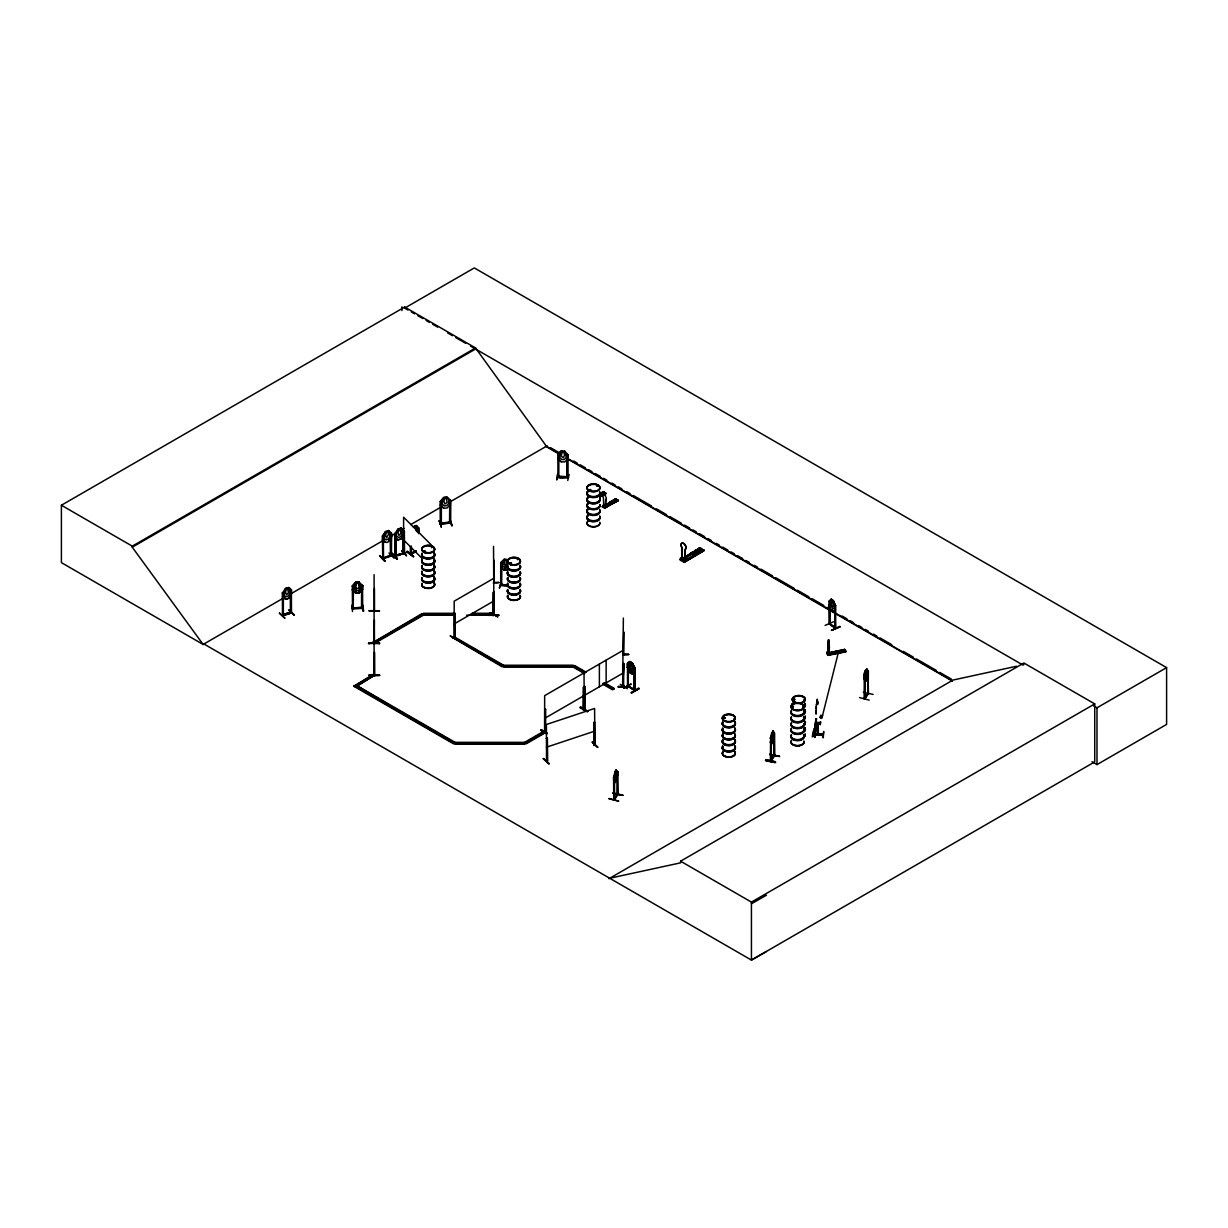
<?xml version="1.0" encoding="UTF-8"?>
<svg xmlns="http://www.w3.org/2000/svg" width="1228" height="1228" viewBox="0 0 1228 1228"><rect width="100%" height="100%" fill="white"/><g stroke="black" fill="none" stroke-linecap="round" stroke-linejoin="round"><path stroke-width="1.5" d="M816.175 710.321L816.083 714.128L816.42 704.212M817.863 723.031L818.293 734.881L817.909 722.356M829.422 646.588L829.007 653.849L827.334 652.667L828.562 652.252M770.616 737.921L770.416 761.222L774.607 754.959M817.863 723.092L818.508 724.013M605.358 506.688L605.788 499.52A2.318 1.335 60 0 0 605.45 496.342L605.343 493.763L603.946 492.873M605.45 506.627L605.788 499.52M812.736 734.528L823.113 735.188M683.551 557.942L681.847 558.356L681.693 547.304A3.484 2.026 59.5 0 1 681.693 543.283A3.484 2.026 59.5 0 1 685.209 545.278A3.484 2.026 59.5 0 1 685.209 549.284L684.687 559.953L685.362 549.192A3.484 2.026 59.5 0 0 685.362 545.186A3.484 2.026 59.5 0 0 681.847 543.19A3.484 2.026 59.5 0 0 681.847 547.212L682.139 558.633L684.84 559.861M829.253 601.121L830.113 601.428M827.442 652.252L828.04 655L845.862 651.592L844.71 649.366L826.828 653.235M827.795 654.11L827.964 652.636M828.24 642.305L827.933 652.221M829.36 646.281L829.161 644.132M816.113 708.679L816.252 706.392M627.677 686.329L635.029 690.52L635.029 667.802L634.109 667.571L634.861 667.971M390.458 533.244L390.596 556.207L390.458 533.244L391.272 532.983L391.64 536.743L388.616 541.364C385.792 545.6 378.101 535.208 385.546 542.208M403.26 530.956L404.012 530.757L400.942 528.117L397.872 529.13L394.909 533.796M411.257 552.892L410.551 554.288L416.307 551.74M411.472 553.107L410.367 553.214L416.307 551.157M814.931 734.19L815.346 728.833M449.816 500.333L450.63 500.272L450.492 523.036L449.586 523.189L449.724 500.164M361.846 585.649L362.69 585.695L361.569 585.464L361.554 608.459L362.536 607.307M816.513 704.734L817.265 699.177L817.679 702.846L817.817 702.017C817.449 710.244 817.664 695.447 816.681 703.122M837.235 651.423L838.187 652.191L838.279 651.208M865.832 670.703L865.832 676.751L866.676 674.141L865.94 670.718M814.149 734.098L814.855 729.846L814.149 735.035M682.968 557.466C684.733 557.85 680.466 558.218 682.86 558.341M681.985 558.648L682.645 558.387M866.799 668.922L865.387 670.795L864.773 675.308L865.617 678.93C871.711 661.063 859.523 673.128 865.494 681.617L866.784 679.667L867.95 670.718L868.442 693.636L864.604 699.085L868.165 693.206M609.027 798.829L618.743 801.147L609.027 798.507M765.52 760.439C774.73 759.671 782.727 765.259 765.52 760.439L775.221 762.634M765.704 760.071L775.39 762.358M765.735 759.687L775.405 761.959M859.508 697.55L869.178 700.144M558.878 454.237L557.681 454.391L561.165 450.922L564.68 451.106L568.134 454.959L568.134 458.566L564.665 461.974L561.15 461.789L557.696 457.937L561.15 461.789M556.683 479.948L557.712 473.885M562.317 451.597L563.452 451.658L564.619 454.805L563.452 457.722L561.211 456.202L562.332 451.536M558.878 477.139L557.804 476.019L558.878 476.31M558.924 476.111L568.119 476.817M564.68 451.106L566.308 457.599L564.051 459.61L561.779 459.487L559.492 457.23L561.211 451.014L557.804 454.437L558.832 454.191L558.817 477.185M567.183 454.928L567.167 477.661L566.998 454.636L568.042 454.713L567.183 454.636M566.968 476.986L568.011 476.817M569.193 474.53L567.735 480.47M827.38 652.575L827.611 652.252M813.304 730.89L812.276 736.877M816.635 718.641L814.578 729.294L816.129 718.687M816.635 726.961C814.809 725.472 813.75 751.413 816.129 726.761C817.28 698.195 811.355 760.823 816.113 726.347M818.186 722.371L818.385 734.804M818.539 724.121L818.631 723.338M820.058 723.261C821.21 718.718 819.751 727.559 820.335 723.277M820.058 724.566L820.58 721.803M822.745 737.475L823.712 731.474L823.251 737.813M692.653 553.168L692.976 554.043M694.91 553.736L693.774 552.661L692.776 553.905M374.509 611.651L374.448 588.458M373.972 642.827C373.757 645.943 374.463 638.284 374.555 643.856L374.095 620.585M374.095 674.663L374.095 675.492L374.095 574.658M498.936 582.625C493.595 584.328 493.625 580.43 493.426 583.346M494.009 583.346L493.902 560.137M622.888 686.483L623.824 685.347L622.703 686.191M623.763 686.713L623.793 685.838M423.737 551.51L424.581 550.881M424.397 550.881L424.903 551.863M431.611 547.55L432.594 547.304M431.504 547.212L432.302 546.997L431.535 547.473M510.863 563.606L509.896 563.452L510.694 562.854M517.495 559.615L517.924 558.878M517.341 559.385L518.354 559.339M589.118 489.803L590.254 490.663L590.177 489.604M589.394 489.726L590.699 489.68M589.363 490.11L590.346 490.172M590.146 489.465L590.975 490.248M597.775 485.874L597.008 485.536M597.821 485.981L596.716 485.812L597.422 486.211M612.235 502.712L610.945 502.283M828.117 642.505L828.393 652.544M773.793 733.147L773.855 756.248L774.285 755.435M617.469 775.236L615.013 782.589L613.662 780.732L613.616 777.217L615.013 771.783L614.307 778.966L615.136 779.903L616.84 775.313L616.195 769.987L617.469 771.691L617.623 775.221L616.226 780.67M771.691 733.024L770.294 738.473L770.708 737.583M774.3 736.462L773.011 741.942M864.19 676.275L865.402 670.856M868.089 674.264L865.494 681.617M822.146 717.06L838.524 651.899M816.528 727.605L816.221 718.687L816.129 727.697M831.878 600.17L831.202 604.314L832.553 606.755L833.259 604.314L831.97 600.139M500.686 566.231L504.125 570.145L507.578 570.283M505.291 559.999L506.412 560.091L507.563 563.268L506.412 566.154L504.186 564.558L505.307 559.937M501.009 582.133L499.366 588.135L501.454 582.103M507.64 570.391L504.201 569.992M507.578 559.768L504.14 559.262L500.702 562.562L500.702 585.311M500.978 584.267L508.269 585.403M501.623 585.434L501.884 562.685M604.329 505.445L603.485 505.89L604.299 505.107M386.574 531.785L385.623 535.178L386.574 537.849L388.57 534.195L387.572 531.463L386.528 531.724M547.396 738.228L546.399 738.32L547.396 738.228L547.442 760.992L546.322 761.007L547.488 760.316M594.874 745.12C591.696 746.148 596.286 742.986 593.922 744.644M593.692 745.273L594.475 744.982M457.89 639.911L450.123 635.889L457.952 639.941M546.537 733.791L540.642 730.322M547.243 733.715L540.965 729.724L546.951 733.07M587.736 711.273L580.322 707.006L587.982 711.442M283.407 592.817L283.315 615.55L283.223 614.414L291.159 611.774M291.481 611.928L290.453 612.005M383.504 557.758L390.366 555.409M391.532 555.071L390.55 555.348M391.532 555.9L382.614 558.832L391.379 554.841M395.738 556.238L395.907 533.474L394.802 533.551L395.892 533.198L390.903 536.053M614.476 798.737L613.693 799.106L614.553 799.52L614.461 776.787L613.77 777.201M617.131 794.961L617.162 771.829M617.914 794.593L614.077 800.057L613.985 776.418M864.451 697.657L865.019 698.548L864.589 675.738L864.205 699.024L867.904 693.513M504.125 570.145L507.624 559.646L504.125 559.339L502.482 565.525L504.754 567.873L507.01 568.073M407.266 551.341L413.621 556.591L407.236 551.372M407.205 551.771L413.621 556.591M399.146 555.041L408.156 551.955M493.242 615.504L493.886 591.727L493.856 615.182L493.057 615.566L493.61 614.123M623.317 686.252L622.627 687.158L623.364 618.068M355.752 585.986L356.857 582.793M279.616 613.064L284.957 618.298L279.293 613.171M379.744 556.115L385.039 561.38L379.82 555.685M384.978 560.966L379.774 555.716L384.917 561.365M391.686 553.92L392.192 553.306L397.411 559.001L391.686 553.92L397.35 558.894M392.131 553.367L397.365 558.556M396.905 559.139L391.732 553.874M864.466 675.415L864.681 698.993M722.985 718.18L724.643 717.95M724.689 717.843L723.584 717.827M724.934 718.288L724.198 717.474M734.482 718.273L733.899 718.933L734.789 718.687M792.904 699.392L793.426 699.392M793.196 699.315L794.731 699.776M792.582 706.131L793.135 706.806L791.692 706.867M793.073 706.775L792.567 706.269M793.088 706.161L793.319 707.221L791.83 706.898M804.678 700.129L804.202 699.883M803.035 707.067L803.496 707.282M825.124 625.39L833.444 621.798M617.991 794.547L617.469 771.691M443.83 497.601L442.141 504.033L444.398 505.921L446.639 505.675L448.849 503.265L448.849 500.564L447.176 497.217L443.753 497.447L440.361 501.515L443.799 497.54L447.176 497.217L450.661 500.333M631.146 684.149L623.839 688.079M439.256 521.025L441.282 526.935M439.256 520.703L441.343 527.042L439.317 520.657M627.539 686.59L627.508 663.811C628.936 664.747 626.004 662.736 629.841 661.524L632.359 662.951L634.769 668.017L634.845 690.719L628.015 686.084M627.416 686.513L627.431 685.654M351.883 605.189L352.482 611.513M441.435 523.036L440.299 523.159L450.492 522.207M450.492 522.79L440.484 523.895M449.402 522.115C450.338 524.617 448.312 521.255 450.538 521.992M455.174 637.501L455.097 614.752L454.191 614.998L455.097 614.752M493.288 614.691L493.994 614.507M544.91 731.535L545.677 731.09L545.739 732.517L526.06 743.876L524.617 743.047L455.066 743.047L391.118 706.131M584.344 708.802L583.684 710.014L585.004 708.418M584.021 686.728L584.282 709.677L584.021 672.913M403.797 552.754C401.31 551.879 406.545 554.074 403.598 553.751L403.598 517.218L431.427 545.048M403.951 530.711L404.442 554.166L403.766 553.552M816.574 727.636L816.021 726.93M383.52 535.869L382.491 536.114L385.5 531.509L388.616 530.542L391.64 533.152L391.425 555.962M282.471 593.093L285.433 588.427L288.549 587.46L289.977 593.324L288.012 596.117L286.032 596.777L284.052 595.304L285.541 588.565C293.968 584.175 292.893 599.602 285.479 599.295L282.471 596.701M291.512 593.615L288.549 598.266L285.479 599.126M382.645 539.721L382.645 536.175L385.561 531.571L384.118 538.386L386.114 539.859L388.094 539.199L390.043 536.406L388.616 530.542M388.616 541.364L391.471 536.697M403.905 534.364L400.988 538.969L404.012 534.364M614.461 776.787L613.616 777.217L613.739 799.981L617.515 794.255M617.899 771.813L617.224 772.228L616.226 769.864L614.936 771.813L616.303 770.002M616.303 780.624L614.906 782.558L613.724 780.854M622.811 795.207L613.125 792.966M617.177 794.424L614.461 798.676M774.377 756.233L774.193 732.84L772.903 731.105L771.721 733.085M773.011 731.12L770.984 737.506L770.754 761.299L774.668 755.788L774.592 733.055L772.903 731.105M771.598 743.8L772.995 741.865L771.691 743.83L770.294 742.065L771.691 743.83M779.504 756.448L769.818 754.207M770.846 760.009L773.855 755.665M868.38 670.841L868.165 694.035M867.689 671.271L866.676 669.014M864.926 675.814L864.082 676.26M863.407 692.346L873.123 694.419M423.936 551.142L425.625 551.802M425.287 551.71L424.75 550.819M509.896 563.053L510.188 563.852M590.3 490.125L589.455 489.926M610.823 502.221L611.283 503.035M830.205 623.348C826.045 621.368 838.632 630.424 835.04 627.354M829.192 623.793L835.454 628.613L834.779 605.481M829.667 624.269L830.113 605.22M359.159 587.444L356.872 588.918L355.752 587.567M353.388 607.891L361.554 607.338M362.552 585.464L362.674 608.382L352.375 608.781L352.451 607.63L353.403 608.489M440.361 505.107L443.769 508.331L447.238 507.931L450.522 503.848M632.251 668.201L630.609 668.661C629.442 667.71 629.319 661.524 631.422 663.074L632.251 666.62M723.031 717.889L723.875 717.459M793.395 699.239L794.47 699.3L792.981 699.684M802.698 706.929L803.158 707.635M352.329 586.109L355.675 582.287L359.205 582.164L362.69 585.695M353.203 608.735L353.434 585.909L352.375 586.002L355.736 582.379L359.221 582.226L359.221 593.032L355.675 593.093L352.206 589.609L355.736 593.063L359.159 592.878L362.567 589.21L362.69 585.633M362.69 589.302L359.159 592.878M441.374 523.266L441.374 524.095M450.476 523.067L440.407 524.218L440.407 501.254L441.374 501.116L440.468 501.454L440.606 524.233L441.451 524.11M614.077 798.599L614.2 799.95M770.662 760.7L770.831 760.408M403.598 553.813L404.442 553.567M394.756 556.223L403.598 553.275L404.472 554.135L404.38 531.386L400.881 528.224M829.238 623.931L829.069 601.06L831.264 599.034L833.351 600.738L835.685 605.711L835.685 628.429L829.545 623.717L829.545 604.79M829.238 604.652C829.146 607.046 832.952 614.599 835.316 609.426M833.29 611.513L835.47 609.472M604.053 492.827L603.808 495.391A2.318 1.335 60 0 0 603.47 498.184L603.716 505.844L606.248 507.256L606.248 506.258L603.286 505.245M454.099 636.871L454.56 637.01M455.174 636.841L454.222 637.639M493.748 615.197L492.796 615.428L493.61 614.952M545.078 732.302L545.585 709.201L544.664 709.446L545.585 709.201M583.392 708.94L584.758 708.188M583.285 709.876L583.361 687.112L584.681 686.345L583.622 687.266L583.392 709.769M584.896 709.277L584.942 686.483M622.749 687.051L622.703 664.394L623.732 663.458L622.888 687.312L623.624 664.148M623.594 686.943L623.732 663.458M829.836 653.649C825.554 655.046 830.604 652.068 829.836 654.647L828.716 651.761L826.904 652.114L827.104 653.48M827.81 654.631L828.117 655.368L827.81 654.631L845.631 651.086L845.938 651.822L828.102 655.338M827.165 653.818L845.017 650.303L844.71 649.366M844.864 650.072L826.966 653.48M627.354 663.857L629.887 661.646L628.567 667.234L631.852 671.24L633.464 669.997L632.328 663.028L629.764 661.57L629.764 672.376C631.99 677.073 637.793 667.694 632.282 673.804L632.359 662.951M291.251 612.557C288.058 615.811 280.398 614.154 283.023 615.274M391.379 555.67L382.43 558.648L383.336 557.512M402.968 552.984L402.907 553.536M868.073 694.05L867.981 670.626L866.692 668.892M557.758 476.878L568.15 477.431M566.998 476.541C572.724 477.523 555.563 479.964 557.988 476.019M352.236 608.52L362.521 608.167M362.536 607.584L352.298 607.937M692.776 553.229L694.342 552.984M694.787 553.659L693.206 553.905M545.585 732.011L544.296 730.982L524.617 742.341L455.066 742.341L356.688 685.546L387.833 704.243M500.917 584.543L508.331 585.188M510.326 562.854L511.216 563.13L510.51 563.667M509.605 563.575L511.324 563.713M612.035 502.759L610.945 502.759M410.474 554.028L410.428 546.506M411.334 553.981L411.395 546.353M723.154 717.751L724.397 717.659M804.509 700.267L803.68 700.037M603.163 491.875L601.996 492.551M600.999 494.07L604.022 492.367L603.163 491.906M605.189 493.057L599.279 496.48M602.441 506.75L603.976 504.954L604.161 507.271L603.409 506.842M605.082 508.361L602.426 506.611L603.101 507.225L615.75 498.721L614.399 499.704M615.596 499.09L602.227 506.734M616.042 499.32L603.04 507.21M617.546 500.18L604.253 507.916L618.405 500.671L615.75 498.721M617.607 500.226L618.375 500.671M685.27 556.944L700.052 547.719L704.089 550.604L684.272 562.27L704.074 550.62M680.496 560.137L681.294 560.597L680.527 560.183L698.701 549.484M680.327 559.861L681.049 560.275M683.351 561.549L703.828 550.298L703.107 549.883M683.735 561.933L684.042 560.29L686.038 559.108L683.75 560.121L683.75 561.303L680.588 559.523L682.599 557.159M703.506 550.282L700.052 548.01L684.948 556.929M684.334 562.27L680.312 559.661L680.312 558.187L682.308 557.005M683.443 557.665L682.108 558.203M696.644 554.028C695.278 557.328 687.711 553.045 692.914 551.925L696.644 554.319L692.914 551.925M700.436 551.802C699.07 555.087 691.502 550.804 696.706 549.683L700.436 552.093L696.706 549.683M703.782 549.822C702.416 553.122 694.848 548.839 700.052 547.719M680.312 559.661L682.553 558.126M680.726 560.26L700.774 548.425M681.786 559.999L681.601 557.619L682.921 558.157L682.921 560.643L681.786 559.999L681.786 557.512M681.218 560.551L699.423 549.883M683.014 561.534L703.276 550.159M683.796 562.01L703.798 550.098M629.764 672.376L627.354 667.326L629.764 672.376L632.359 673.758M492.796 615.428L492.873 592.663L493.886 591.727M490.125 612.787L497.862 616.901L490.432 612.665M635.029 667.802L632.251 663.074M580.921 707.113L579.954 707.681L587.383 711.918M620.263 684.395L627.339 688.724M545.416 731.734L544.587 732.21L544.664 695.647L623.364 650.195M583.361 709.738L585.019 709.155M628.506 685.976L634.845 689.89M634.032 689.645L628.506 686.206M638.698 688.094C615.735 701.94 654.678 679.713 631.729 692.991M631.315 692.776L638.713 688.463M204.032 644.04L203.234 644.516L61.4 562.624L61.4 505.245L404.687 307.046L475.558 347.954L546.429 446.255L559.676 453.899M404.687 307.046L404.687 308.105L474.3 267.919L1166.6 667.618L1166.6 724.413L1096.988 764.599L1092.014 761.713M61.4 505.245L132.271 546.153L475.558 347.954M766.456 951.516L751.429 960.081L203.94 643.994L203.127 644.454L132.271 547.212L475.558 349.013M203.127 644.454L285.003 597.176M289.977 594.321L384.272 539.875M400.819 530.312L404.135 528.408M410.751 524.586L442.187 506.427M450.461 501.653L547.227 445.795M601.091 492.873L603.547 494.485L601.091 492.873L599.74 493.656L602.196 495.068M599.74 493.84L603.961 492.351L599.356 494.7L603.823 492.044M599.218 496.434L605.343 492.904M599.556 496.634L605.818 493.18L600.078 496.941M599.924 496.726L605.972 493.518M604.514 505.261L603.409 505.184L603.286 506.903M609.579 502.482L610.93 501.5L613.401 503.112L610.93 501.5M612.143 501.009L613.493 500.026L615.949 501.638L613.493 500.026M602.61 506.964L616.226 499.197M618.221 500.333L604.698 508.146L606.248 506.258M617.745 500.057L604.729 508.192M455.342 615.182L423.384 615.182L374.202 643.579L372.759 642.751L421.956 613.647L423.384 614.476L455.342 614.476M372.759 642.751L412.117 620.033M415.386 618.144L420.314 615.305M423.384 614.476L374.202 642.873L372.759 642.044M493.533 578.465L454.191 601.183L454.114 637.762M454.191 623.901L493.533 601.183M455.066 743.047L453.623 743.876L353.817 686.252L373.496 674.187L374.924 675.016L356.887 686.145M353.817 686.252L373.496 674.893L374.924 675.722M374.924 675.016L355.26 687.081M573.215 665.914L503.649 665.914L502.145 666.789L452.963 637.685L454.391 636.856L503.587 665.254L573.215 665.208L573.215 667.096L584.697 673.711M452.963 638.391L454.391 637.562M452.963 637.685L502.145 666.083L503.587 665.254L503.649 667.096L573.215 667.096L574.658 666.267L582.855 670.995M503.649 666.374L573.215 666.374L574.658 665.545L586.124 672.176M353.817 685.546L453.623 743.17L455.066 742.341L455.066 744.229L524.617 744.229L524.617 742.341L526.06 743.17L545.739 731.811L545.339 709.063M544.664 718.365L623.364 672.929M602.733 683.413L614 688.985L612.572 689.814L602.733 684.134M524.617 743.047L531.187 739.271M534.456 737.368L544.296 731.688L545.739 732.517M608.904 878.726L953.005 680.051L1016.4 666.267M609.702 878.25L680.573 862.839L680.573 861.196L1023.86 662.997L1094.731 703.905L1094.731 761.882L751.429 960.081L751.429 902.104L1094.731 703.905M1023.86 664.64L1023.062 665.115L470.616 346.158M1093.703 705.9L1096.988 707.804L1166.6 667.618M751.429 903.762L766.456 895.197M383.351 535.638L383.336 558.341M394.817 555.409L402.922 553.214L394.94 555.67M837.511 651.239L838.187 652.037M454.59 637.854L454.437 615.136M584.528 709.063L584.681 686.345M611.882 502.989L611.882 502.221M511.17 563.821L510.326 563.652M418.763 533.627L418.871 527.871L416.108 525.492L413.406 526.858M413.345 526.797L416.169 525.538M414.296 526.919L415.202 526.52L417.474 532.2M417.796 531.893L417.796 528.117C416.108 524.141 416.016 524.724 417.474 531.294M416.092 550.988L411.472 553.291M833.351 600.738L834.272 607.799L832.922 608.904L830.174 604.636L831.202 599.187L833.382 600.661L835.378 605.911M829.882 623.732L835.286 627.708M839.814 626.341L831.433 630.363L840.105 626.955M839.86 626.74L831.51 630.363M545.048 732.287L544.925 709.584M418.119 528.009L418.011 532.062M723.123 718.226L724.904 717.904M404.38 531.386L402.83 530.864L402.738 553.613M593.784 722.524L593.922 745.473L593.784 722.524L594.598 722.248L594.874 745.15L594.598 708.449L546.399 724.505L546.537 761.268L547.488 760.946L547.212 738.043M593.968 722.709L594.782 722.432M592.633 742.265L597.913 747.453L592.203 741.973M593.815 744.337L594.598 744.137M400.988 528.163L397.918 529.207L396.49 533.305L396.49 536.007L398.486 537.48L400.466 536.82L402.416 534.026L400.942 528.117M382.737 558.817L382.43 535.93L383.52 535.577M394.909 537.404L397.979 539.89L400.942 538.892L397.933 539.998L395.017 537.327M401.694 550.558L406.437 555.516M401.725 550.604L406.529 555.885M291.466 590.131L290.391 590.161L291.389 590.069L291.466 612.818L282.501 615.796L282.363 592.848L283.407 592.541M394.802 533.551L395.032 556.499L403.92 553.46L403.659 530.603M289.286 609.902L294.06 614.829M290.299 612.327L282.501 614.967M546.399 747.223L594.598 731.167M623.732 655.199L623.732 631.883L623.271 655.077L628.767 654.509L623.548 654.202M557.205 479.503L557.665 473.947M411.196 553.705L411.165 546.184M828.102 642.336L828.67 639.773M611.283 502.006L610.823 502.82M594.69 744.935L594.444 744.122M547.059 760.731L547.304 759.902L546.537 760.439M391.456 555.885L390.765 556.146M395.109 556.438L394.986 533.735M290.698 613.064L290.575 590.131M353.296 586.063L352.344 585.802L352.482 608.75M828.255 642.29L828.363 639.773L829.038 640.632M828.731 640.126L829.007 643.564L829.13 641.216M826.812 653.235L844.634 649.689M845.846 651.27L827.872 654.969L826.904 653.096L827.948 654.662M454.928 637.271L454.851 614.599M546.629 761.222L546.306 760.239M391.164 555.701L391.272 532.983M403.06 553.782L403.014 530.834M291.082 612.619L291.205 589.9M282.593 615.75L282.271 614.767M817.679 734.237L817.464 723.277M794.009 699.806L794.838 699.254M794.332 699.975L793.549 699.991M441.374 501.392L441.312 524.141M837.68 651.347L838.709 651.746M449.509 500.21L450.492 500.318M450.123 519.904L452.15 525.814L450.108 519.858M558.663 476.372L557.942 476.295M568.042 477.692L568.042 454.713M449.402 522.361L441.205 522.99L441.435 523.849M356.872 582.87L358.008 582.824L359.159 585.863M362.521 605.22L363.488 611.206M493.717 582.471L498.936 582.302M369.045 610.654L379.483 610.73M369.045 610.991L379.483 610.93M493.932 614.461L493.533 546.337M488.498 614.599L498.936 615.366L488.498 614.675M488.498 615.074L498.936 615.013L488.498 615.381M374.448 620.048L374.202 643.579M379.483 642.751C354.309 644.746 379.866 641.968 379.498 643.687M379.483 642.919L369.045 642.935L369.06 643.718M379.483 643.334L369.045 643.257L379.483 643.595M374.448 652.713L374.448 674.832M623.317 654.248L628.767 654.355M369.06 675.047C401.418 675.446 347.094 675.507 379.483 675.093M369.06 675.523L379.483 675.507M618.344 687.127L628.767 687.051L618.344 687.143L618.329 686.329L628.767 687.097M618.329 686.805L628.767 686.744M455.342 613.294L423.384 613.294L423.384 615.182L421.956 613.647M472.273 613.294L492.95 613.294M470.385 614.476L492.95 614.476L493.932 613.632M466.625 615.182L492.95 615.182M455.066 743.508L524.617 743.508M829.775 623.456L829.882 624.331L829.637 601.229M815.469 725.932L815.453 728.833M814.578 728.526L814.947 729.309M812.69 734.897L823.082 735.418M814.517 736.616L814.824 727.728M592.264 742.326L597.407 747.161M388.938 553.045L394.127 558.218M294.075 615.182L288.841 609.917L293.999 614.814M501.623 562.746L500.809 562.608L500.794 585.372L508.269 585.986M508.331 585.787L500.917 585.357M603.808 505.46L603.976 504.954M410.643 554.242L410.643 546.675M557.942 477.124L557.865 454.16M772.995 731.243L773.517 736.554L771.813 741.144L770.984 740.208M779.519 756.479L769.618 754.56M769.649 754.422L779.304 756.31M615.888 771.077L615.366 777.723L615.474 771.691M617.623 771.614L617.515 795.084M612.972 793.181L622.842 795.237M449.586 519.49L451.674 525.784M510.664 562.915L511.477 563.391M493.932 582.057L494.009 582.916M817.434 734.804L817.787 723.016M363.058 611.206L362.367 605.281M290.483 613.094L290.391 590.161M627.907 686.375L627.754 663.657M634.508 690.136L634.661 690.643M692.976 553.813L694.603 554.028L694.587 552.846M374.54 674.893L374.448 652.175M698.057 548.901L701.771 551.004M694.71 550.865L698.44 552.984M690.919 553.107L694.649 555.209M628.091 663.98L628.245 686.943L628.429 667.817M634.354 667.418L634.139 690.351L634.155 667.464M630.808 684.027L623.885 688.079M545.662 731.044L544.587 731.32L545.662 731.289M540.965 729.754L546.905 733.147M404.687 308.105L407.988 310.009M411.288 311.912L414.588 313.815M417.873 315.719L422.816 318.574M426.116 320.477L429.416 322.381M432.716 324.284L437.659 327.139M447.545 332.849L452.487 335.704M455.788 337.608L465.673 343.303M550.543 447.698L558.817 452.487M573.722 461.083L577.037 463.002M580.353 464.905L585.326 467.776M588.642 469.695L591.942 471.613M595.258 473.517L600.231 476.387M603.547 478.306L606.847 480.209M611.82 483.08L615.136 484.999M618.451 486.902L621.752 488.821M626.725 491.691L630.041 493.595M633.356 495.513L651.577 506.028M656.535 508.899L666.482 514.639M669.782 516.543L681.386 523.235M684.687 525.154L689.66 528.025M692.976 529.928L696.291 531.847M699.607 533.766L704.565 536.621M707.881 538.539L711.196 540.458M716.154 543.313L719.47 545.232M722.785 547.151L727.759 550.021M731.074 551.925L734.375 553.843M737.69 555.747L742.664 558.617M745.979 560.536L749.28 562.439M754.253 565.31L757.569 567.229M760.884 569.132L772.473 575.825M775.789 577.743L794.009 588.258M797.31 590.177L808.914 596.869M812.215 598.773L823.819 605.481M827.119 607.384L832.093 610.255M842.04 615.995L846.998 618.866M850.313 620.769L853.629 622.688M858.587 625.559L861.902 627.462M865.218 629.381L868.534 631.284M873.507 634.155L876.807 636.073M880.123 637.977L891.712 644.685M903.317 651.377L913.248 657.103M916.564 659.022L936.442 670.488M939.742 672.407L951.347 679.099M567.95 458.689L952.191 680.527M545.339 446.102L558.633 453.777M568.61 459.533L952.437 681.141M603.347 491.568L605.803 493.18M601.996 492.351L604.452 493.763M614.399 499.504L616.855 500.932M612.143 500.809L614.599 502.237M609.579 502.283L612.051 503.695M604.161 682.584L614 688.263M604.161 683.305L614 688.985M573.215 666.374L584.697 673.005M456.033 638.514L467.515 645.13M470.8 647.033L501.945 665.008M680.573 861.196L751.429 902.104M820.857 716.999L820.58 715.31L822.622 715.632M771.184 760.685L771.138 738.028M404.058 552.83L404.058 553.659M416.2 529.314L419.009 531.571L416.123 529.253L416.139 530.772M406.852 551.94L413.191 556.729M835.685 605.711L834.81 605.204M831.295 609.779L833.351 611.36M291.558 590.054L288.503 587.567M634.093 689.491L634.615 690.673M440.438 505L443.799 508.162M403.598 539.936L422.14 558.494M383.243 535.654L383.428 558.556M383.52 557.926L382.338 558.679M282.363 592.848L283.53 592.571M845.846 651.454L844.71 649.566L845.017 650.303M359.159 582.318L360.848 588.504L358.607 590.729L356.32 590.806L354.032 588.749L354.032 586.048L355.675 582.287L355.736 593.063M622.642 795.391L612.925 793.303M362.905 605.204L363.549 611.268M374.448 642.766L374.463 643.856M1096.988 707.804L1096.988 764.599M842.822 651.868L841.687 650.165M841.011 652.221L839.891 650.518M839.415 652.544L838.279 650.84M835.117 609.073L834.794 628.214L834.718 605.158M829.76 653.511L829.76 654.294M827.457 651.868L827.288 653.557M820.304 721.772L820.335 724.581M814.947 736.877L814.502 735.848L814.578 736.861M686.038 559.108L686.038 560.582M685.746 558.94L685.746 560.121M627.354 663.719L627.354 667.387M606.141 660.142L606.141 682.86M599.371 664.056L599.371 686.774M501.914 584.374L501.853 585.418M450.43 500.103L450.415 523.113M418.533 527.779L418.533 533.459M401.909 306.831L401.909 310.592M395.723 533.259L395.754 556.253M132.271 546.153L132.271 547.212M433.806 564.573A6.478 3.745 0 0 1 429.032 570.16A6.478 3.745 0 0 1 421.925 565.479M433.822 553.414A6.508 3.761 0 0 1 429.048 559.016A6.508 3.761 0 0 1 421.91 554.319M433.822 552.37A6.508 3.761 0 0 1 429.048 557.972A6.508 3.761 0 0 1 421.91 553.275M433.822 559.676A6.508 3.761 0 0 1 429.048 565.294A6.508 3.761 0 0 1 421.91 560.582M433.914 559.293A6.6 3.807 0 0 1 429.048 564.972A6.6 3.807 0 0 1 421.818 560.214M433.914 558.97A6.6 3.807 0 0 1 429.048 564.65A6.6 3.807 0 0 1 421.818 559.891M433.822 558.633A6.493 3.745 0 0 1 429.032 564.235A6.493 3.745 0 0 1 421.925 559.538M433.914 553.03A6.6 3.807 0 0 1 429.048 558.709A6.6 3.807 0 0 1 421.818 553.951M433.914 552.707A6.6 3.807 0 0 1 429.048 558.387A6.6 3.807 0 0 1 421.818 553.613M433.822 564.941A6.508 3.761 0 0 1 429.048 570.544A6.508 3.761 0 0 1 421.91 565.847M433.806 565.509A6.478 3.745 0 0 1 429.032 571.081A6.478 3.745 0 0 1 421.925 566.415M433.806 582.44A6.478 3.745 0 0 1 429.032 588.028A6.478 3.745 0 0 1 421.925 583.346M433.837 565.187A6.524 3.761 0 0 1 429.048 570.805A6.524 3.761 0 0 1 421.895 566.093M433.822 571.281A6.493 3.745 0 0 1 429.032 576.884A6.493 3.745 0 0 1 421.925 572.187M433.822 570.237A6.493 3.745 0 0 1 429.032 575.825A6.493 3.745 0 0 1 421.925 571.143M433.822 577.559A6.493 3.745 0 0 1 429.032 583.146A6.493 3.745 0 0 1 421.925 578.465M433.914 577.16A6.6 3.807 0 0 1 429.048 582.839A6.6 3.807 0 0 1 421.818 578.081M433.914 576.838A6.6 3.807 0 0 1 429.048 582.517A6.6 3.807 0 0 1 421.818 577.759M433.822 576.5A6.493 3.745 0 0 1 429.032 582.103A6.493 3.745 0 0 1 421.925 577.406M433.914 570.897A6.6 3.807 0 0 1 429.048 576.577A6.6 3.807 0 0 1 421.818 571.803M433.914 570.575A6.6 3.807 0 0 1 429.048 576.254A6.6 3.807 0 0 1 421.818 571.481M734.758 728.849A6.508 3.761 0 0 1 729.064 734.16A6.508 3.761 0 0 1 722.739 729.079M734.728 733.745A6.462 3.73 0 0 1 729.064 739.026A6.462 3.73 0 0 1 722.77 733.991M734.743 721.527A6.493 3.745 0 0 1 729.064 726.822A6.493 3.745 0 0 1 722.755 721.772M734.835 728.143A6.6 3.807 0 0 1 729.064 733.515A6.6 3.807 0 0 1 722.647 728.388M734.835 728.465A6.6 3.807 0 0 1 729.064 733.853A6.6 3.807 0 0 1 722.647 728.711M734.743 727.79A6.493 3.745 0 0 1 729.064 733.101A6.493 3.745 0 0 1 722.755 728.035M734.758 722.571A6.508 3.761 0 0 1 729.064 727.882A6.508 3.761 0 0 1 722.739 722.816M734.835 722.187A6.6 3.807 0 0 1 729.064 727.575A6.6 3.807 0 0 1 722.647 722.432M734.835 721.864A6.6 3.807 0 0 1 729.064 727.252A6.6 3.807 0 0 1 722.647 722.11M734.774 733.884A6.524 3.761 0 0 1 729.064 739.21A6.524 3.761 0 0 1 722.724 734.129M734.743 746.716A6.493 3.745 0 0 1 729.064 752.012A6.493 3.745 0 0 1 722.755 746.962M734.728 751.613A6.462 3.73 0 0 1 729.064 756.893A6.462 3.73 0 0 1 722.77 751.858M734.743 739.394A6.493 3.745 0 0 1 729.064 744.69A6.493 3.745 0 0 1 722.755 739.64M734.835 746.01A6.6 3.807 0 0 1 729.064 751.382A6.6 3.807 0 0 1 722.647 746.256M734.835 746.332A6.6 3.807 0 0 1 729.064 751.72A6.6 3.807 0 0 1 722.647 746.578M734.743 745.657A6.493 3.745 0 0 1 729.064 750.968A6.493 3.745 0 0 1 722.755 745.903M734.743 740.438A6.493 3.745 0 0 1 729.064 745.749A6.493 3.745 0 0 1 722.755 740.684M734.835 740.054A6.6 3.807 0 0 1 729.064 745.442A6.6 3.807 0 0 1 722.647 740.3M734.835 739.732A6.6 3.807 0 0 1 729.064 745.12A6.6 3.807 0 0 1 722.647 739.977M734.728 734.682A6.462 3.73 0 0 1 729.064 739.962A6.462 3.73 0 0 1 722.77 734.927M734.774 734.344A6.524 3.761 0 0 1 729.064 739.67A6.524 3.761 0 0 1 722.724 734.59M734.774 751.751A6.524 3.761 0 0 1 729.064 757.077A6.524 3.761 0 0 1 722.724 751.996M734.758 751.981A6.508 3.761 0 0 1 729.064 757.292A6.508 3.761 0 0 1 722.739 752.211M803.941 718.457A6.493 3.745 0 0 1 796.911 722.816A6.493 3.745 0 0 1 791.461 717.766M803.926 723.353A6.478 3.745 0 0 1 796.911 727.697A6.478 3.745 0 0 1 791.461 722.663M803.941 711.15A6.493 3.745 0 0 1 796.911 715.494A6.493 3.745 0 0 1 791.461 710.444M803.542 716.814A6.6 3.807 0 0 1 797.77 722.202A6.6 3.807 0 0 1 791.354 717.06M803.542 717.137A6.6 3.807 0 0 1 797.77 722.524A6.6 3.807 0 0 1 791.354 717.382M803.941 717.413A6.493 3.745 0 0 1 796.911 721.757A6.493 3.745 0 0 1 791.461 716.722M803.941 712.194A6.493 3.745 0 0 1 796.911 716.553A6.493 3.745 0 0 1 791.461 711.503M803.542 710.874A6.6 3.807 0 0 1 797.77 716.262A6.6 3.807 0 0 1 791.354 711.119M803.542 710.551A6.6 3.807 0 0 1 797.77 715.939A6.6 3.807 0 0 1 791.354 710.797M803.972 723.706A6.524 3.761 0 0 1 796.911 728.081A6.524 3.761 0 0 1 791.431 723.016M803.941 736.324A6.493 3.745 0 0 1 796.911 740.684A6.493 3.745 0 0 1 791.461 735.633M803.926 741.221A6.478 3.745 0 0 1 796.911 745.565A6.478 3.745 0 0 1 791.461 740.53M803.941 729.018A6.493 3.745 0 0 1 796.911 733.362A6.493 3.745 0 0 1 791.461 728.311M803.542 734.682A6.6 3.807 0 0 1 797.77 740.07A6.6 3.807 0 0 1 791.354 734.927M803.542 735.004A6.6 3.807 0 0 1 797.77 740.392A6.6 3.807 0 0 1 791.354 735.25M803.941 735.28A6.493 3.745 0 0 1 796.911 739.624A6.493 3.745 0 0 1 791.461 734.59M803.941 730.061A6.493 3.745 0 0 1 796.911 734.421A6.493 3.745 0 0 1 791.461 729.371M803.542 728.741A6.6 3.807 0 0 1 797.77 734.129A6.6 3.807 0 0 1 791.354 728.987M803.542 728.419A6.6 3.807 0 0 1 797.77 733.807A6.6 3.807 0 0 1 791.354 728.664M803.926 724.305A6.478 3.745 0 0 1 796.911 728.649A6.478 3.745 0 0 1 791.461 723.614M803.972 723.967A6.524 3.761 0 0 1 796.911 728.327A6.524 3.761 0 0 1 791.431 723.261M803.972 741.574A6.524 3.761 0 0 1 796.911 745.949A6.524 3.761 0 0 1 791.431 740.883M803.972 741.374A6.524 3.761 0 0 1 796.911 745.734A6.524 3.761 0 0 1 791.431 740.668M805.169 703.813A6.493 3.745 0 0 1 804.048 706.607M792.352 705.056A6.493 3.745 0 0 1 792.674 703.122M805.169 704.872A6.493 3.745 0 0 1 804.048 707.666M792.29 705.118A6.493 3.745 0 0 1 792.674 704.166M804.77 703.537A6.6 3.807 0 0 1 804.125 707.328M792.244 705.747A6.6 3.807 0 0 1 792.582 703.782M804.77 703.214A6.6 3.807 0 0 1 804.125 707.006M792.244 705.425A6.6 3.807 0 0 1 792.582 703.46M804.77 709.815A6.6 3.807 0 0 1 804.125 713.606M804.77 709.492A6.6 3.807 0 0 1 804.125 713.284M805.169 710.091A6.493 3.745 0 0 1 804.048 712.885M805.169 711.135A6.493 3.745 0 0 1 804.048 713.928M804.033 718.825A6.478 3.745 0 0 0 805.154 716.047A6.524 3.761 0 0 1 804.064 718.979M805.184 716.384A6.524 3.761 0 0 1 804.064 719.194M804.77 727.682A6.6 3.807 0 0 1 804.125 731.474M804.77 727.36A6.6 3.807 0 0 1 804.125 731.151M805.169 727.958A6.493 3.745 0 0 1 804.048 730.752M805.169 722.739A6.493 3.745 0 0 1 804.048 725.533M804.77 721.404A6.6 3.807 0 0 1 804.125 725.195M804.77 721.082A6.6 3.807 0 0 1 804.125 724.873M805.169 721.68A6.493 3.745 0 0 1 804.048 724.474M805.169 729.002A6.493 3.745 0 0 1 804.048 731.796M805.184 734.037A6.524 3.761 0 0 1 804.064 736.846M805.154 716.952A6.478 3.745 0 0 1 804.033 719.746M805.184 734.252A6.524 3.761 0 0 1 804.064 737.061M520.211 577.528A6.478 3.745 0 0 1 513.949 582.226A6.478 3.745 0 0 1 507.701 577.528M520.227 566.338A6.493 3.745 0 0 1 513.949 571.066A6.493 3.745 0 0 1 507.686 566.338M520.242 565.294A6.508 3.761 0 0 1 513.949 570.022A6.508 3.761 0 0 1 507.671 565.294M520.242 572.616A6.508 3.761 0 0 1 513.949 577.344A6.508 3.761 0 0 1 507.671 572.616M520.334 572.233A6.6 3.807 0 0 1 513.949 577.037A6.6 3.807 0 0 1 507.578 572.233M520.334 571.91A6.6 3.807 0 0 1 513.949 576.715A6.6 3.807 0 0 1 507.578 571.91M520.227 571.557A6.493 3.745 0 0 1 513.949 576.285A6.493 3.745 0 0 1 507.686 571.557M520.334 565.97A6.6 3.807 0 0 1 513.949 570.759A6.6 3.807 0 0 1 507.578 565.97M520.334 565.647A6.6 3.807 0 0 1 513.949 570.437A6.6 3.807 0 0 1 507.578 565.647M520.258 577.651A6.524 3.761 0 0 1 513.949 582.394A6.524 3.761 0 0 1 507.655 577.651M520.227 577.881A6.493 3.745 0 0 1 513.949 582.594A6.493 3.745 0 0 1 507.686 577.881M520.211 578.434A6.478 3.745 0 0 1 513.949 583.146A6.478 3.745 0 0 1 507.701 578.434M520.196 595.38A6.462 3.73 0 0 1 513.949 600.078A6.462 3.73 0 0 1 507.701 595.38M520.227 584.206A6.493 3.745 0 0 1 513.949 588.933A6.493 3.745 0 0 1 507.686 584.206M520.242 583.162A6.508 3.761 0 0 1 513.949 587.89A6.508 3.761 0 0 1 507.671 583.162M520.242 590.484A6.508 3.761 0 0 1 513.949 595.212A6.508 3.761 0 0 1 507.671 590.484M520.334 590.1A6.6 3.807 0 0 1 513.949 594.905A6.6 3.807 0 0 1 507.578 590.1M520.334 589.778A6.6 3.807 0 0 1 513.949 594.582A6.6 3.807 0 0 1 507.578 589.778M520.227 589.425A6.493 3.745 0 0 1 513.949 594.152A6.493 3.745 0 0 1 507.686 589.425M520.334 583.837A6.6 3.807 0 0 1 513.949 588.626A6.6 3.807 0 0 1 507.578 583.837M520.334 583.515A6.6 3.807 0 0 1 513.949 588.304A6.6 3.807 0 0 1 507.578 583.515M520.242 595.749A6.508 3.761 0 0 1 513.949 600.477A6.508 3.761 0 0 1 507.671 595.749M520.258 595.519A6.524 3.761 0 0 1 513.949 600.262A6.524 3.761 0 0 1 507.655 595.519M599.817 498.798A6.6 3.807 0 0 1 592.587 503.557A6.6 3.807 0 0 1 587.721 497.877M599.724 499.182A6.508 3.761 0 0 1 592.587 503.879A6.508 3.761 0 0 1 587.798 498.276M599.924 505.03A6.478 3.745 0 0 1 591.758 508.653A6.478 3.745 0 0 1 587.828 503.158M599.724 504.462A6.508 3.761 0 0 1 592.587 509.159A6.508 3.761 0 0 1 587.798 503.557M599.817 492.535A6.6 3.807 0 0 1 592.587 497.294A6.6 3.807 0 0 1 587.721 491.614M599.724 498.123A6.508 3.761 0 0 1 592.587 502.82A6.508 3.761 0 0 1 587.798 497.217M599.724 492.904A6.508 3.761 0 0 1 592.587 497.601A6.508 3.761 0 0 1 587.798 491.998M599.817 498.476A6.6 3.807 0 0 1 592.587 503.234A6.6 3.807 0 0 1 587.721 497.555M599.817 492.213A6.6 3.807 0 0 1 592.587 496.972A6.6 3.807 0 0 1 587.721 491.292M599.709 491.86A6.493 3.745 0 0 1 592.587 496.542A6.493 3.745 0 0 1 587.813 490.954M599.817 516.666A6.6 3.807 0 0 1 592.587 521.424A6.6 3.807 0 0 1 587.721 515.745M599.724 517.049A6.508 3.761 0 0 1 592.587 521.746A6.508 3.761 0 0 1 587.798 516.144M599.909 522.913A6.462 3.73 0 0 1 591.773 526.52A6.462 3.73 0 0 1 587.844 521.04M599.939 505.967A6.493 3.745 0 0 1 591.758 509.589A6.493 3.745 0 0 1 587.813 504.094M599.709 522.284A6.493 3.745 0 0 1 592.587 526.981A6.493 3.745 0 0 1 587.813 521.378M599.74 504.677A6.524 3.761 0 0 1 592.587 509.39A6.524 3.761 0 0 1 587.798 503.772M599.817 510.403A6.6 3.807 0 0 1 592.587 515.161A6.6 3.807 0 0 1 587.721 509.482M599.724 515.99A6.508 3.761 0 0 1 592.587 520.687A6.508 3.761 0 0 1 587.798 515.085M599.724 510.771A6.508 3.761 0 0 1 592.587 515.468A6.508 3.761 0 0 1 587.798 509.866M599.817 516.343A6.6 3.807 0 0 1 592.587 521.102A6.6 3.807 0 0 1 587.721 515.422M599.817 510.08A6.6 3.807 0 0 1 592.587 514.839A6.6 3.807 0 0 1 587.721 509.159M599.724 509.727A6.508 3.761 0 0 1 592.587 514.425A6.508 3.761 0 0 1 587.798 508.822M814.502 728.158L814.087 733.53L814.502 728.158M772.044 732.901L772.044 738.964L772.872 736.355L772.151 732.932M820.028 717.091C821.655 721.343 823.865 714.343 820.028 717.091M286.508 588.703L285.541 592.096L286.508 594.766L288.503 592.694L287.49 588.381L286.508 588.703M398.946 529.406L397.995 532.798L398.946 535.469L400.942 533.397L399.944 529.084L398.946 529.406M444.935 497.939L443.845 501.147L444.935 504.002L447.192 502.344L446.04 497.816L444.935 497.939M543.267 758.674L549.039 763.755L543.267 758.674M543.697 758.459L548.947 763.709L543.758 758.551M823.297 734.16L812.859 733.561L823.251 734.114M844.035 651.623L842.899 649.719L844.035 651.623M837.603 652.897L836.468 650.994L837.603 652.897M424.934 552.232A6.508 3.761 0 0 0 434.697 548.977A6.508 3.761 0 0 0 424.934 545.723A6.508 3.761 0 0 0 424.934 552.232M424.949 552.769A6.493 3.745 0 0 0 434.681 549.515A6.493 3.745 0 0 0 424.949 546.276A6.493 3.745 0 0 0 424.949 552.769M424.934 552.462A6.524 3.761 0 0 0 434.712 549.192A6.524 3.761 0 0 0 424.934 545.938A6.524 3.761 0 0 0 424.934 552.462M429.048 588.381A6.508 3.761 0 0 0 433.822 582.778A6.508 3.761 0 0 1 429.048 588.412A6.508 3.761 0 0 1 421.91 583.714A6.508 3.761 0 0 0 429.048 588.381M725.042 720.913A6.524 3.761 0 0 0 735.326 718.196A6.524 3.761 0 0 0 726.132 714.42A6.524 3.761 0 0 0 725.042 720.913M725.073 721.404A6.462 3.73 0 0 0 735.28 718.718A6.462 3.73 0 0 0 726.147 714.957A6.462 3.73 0 0 0 725.073 721.404M725.042 721.097A6.524 3.761 0 0 0 735.326 718.395A6.524 3.761 0 0 0 726.132 714.604A6.524 3.761 0 0 0 725.042 721.097M793.749 709.584A6.524 3.761 0 0 0 804.033 706.883A6.524 3.761 0 0 0 794.838 703.091A6.524 3.761 0 0 0 793.749 709.584M793.779 710.091A6.478 3.745 0 0 0 803.987 707.405A6.478 3.745 0 0 0 794.854 703.644A6.478 3.745 0 0 0 793.779 710.091M793.749 709.799A6.524 3.761 0 0 0 804.033 707.098A6.524 3.761 0 0 0 794.838 703.306A6.524 3.761 0 0 0 793.749 709.799M794.992 702.232A6.478 3.745 0 0 0 805.215 699.546A6.478 3.745 0 0 0 796.066 695.785A6.478 3.745 0 0 0 794.992 702.232M794.992 702.754A6.478 3.745 0 0 0 805.215 700.067A6.478 3.745 0 0 0 796.066 696.291A6.478 3.745 0 0 0 794.992 702.754M794.976 702.447A6.524 3.761 0 0 0 805.246 699.745A6.524 3.761 0 0 0 796.051 695.954A6.524 3.761 0 0 0 794.976 702.447M510.694 564.251A6.508 3.761 0 0 0 520.457 560.996A6.508 3.761 0 0 0 510.694 557.742A6.508 3.761 0 0 0 510.694 564.251M510.71 564.773A6.478 3.745 0 0 0 520.442 561.534A6.478 3.745 0 0 0 510.71 558.295A6.478 3.745 0 0 0 510.71 564.773M510.694 564.481A6.524 3.761 0 0 0 520.472 561.227A6.524 3.761 0 0 0 510.694 557.957A6.524 3.761 0 0 0 510.694 564.481M590.192 490.816A6.508 3.761 0 0 0 599.955 487.562A6.508 3.761 0 0 0 590.192 484.308A6.508 3.761 0 0 0 590.192 490.816M588.841 490.755A6.493 3.745 0 0 0 599.709 489.082A6.493 3.745 0 0 0 591.758 484.477A6.493 3.745 0 0 0 588.841 490.755M588.826 490.448A6.524 3.761 0 0 0 599.74 488.759A6.524 3.761 0 0 0 591.758 484.154A6.524 3.761 0 0 0 588.826 490.448"/></g></svg>
